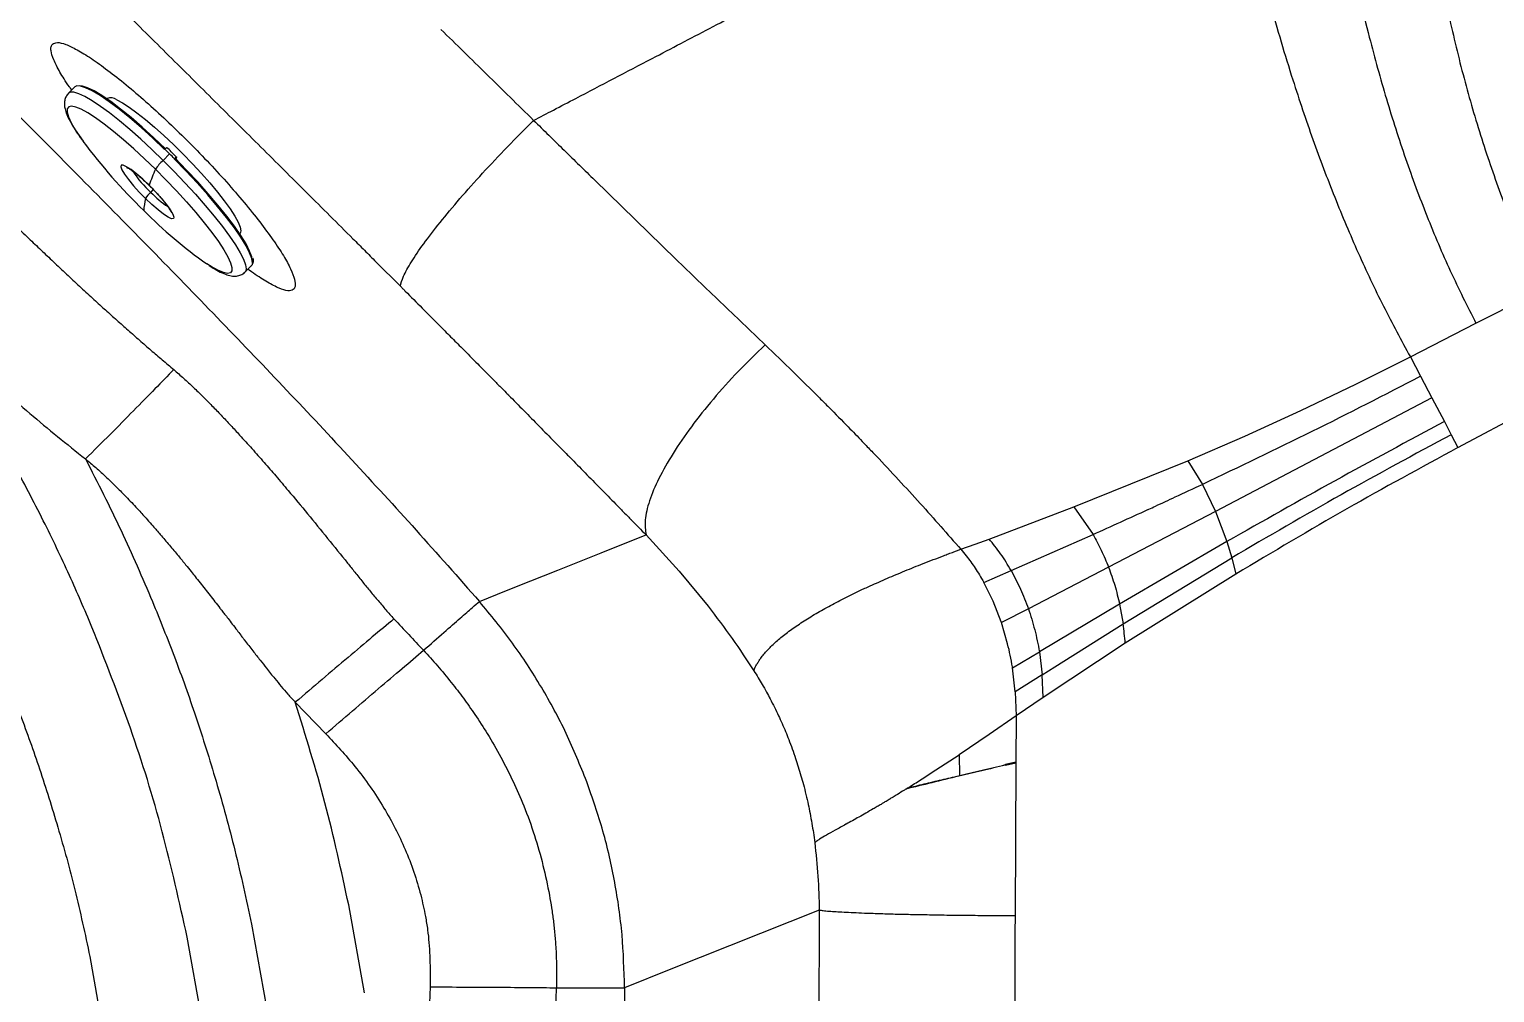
# Model space of a CAD drawing. Extents: x -51 to 27, y -13 to 136.
# Drawn here: x -1.08 to 9.57, y 47.77 to 54.77 of the extents above; entities that cross this region are included whole.
import ezdxf

# ---------------------------------------------------------------- set-up
doc = ezdxf.new("R2010")
doc.units = 0
doc.header["$MEASUREMENT"] = 0
doc.layers.add('GEOMETRY', color=2, linetype='Continuous', lineweight=25)

# ---------------------------------------------------------------- blocks, each defined once
blk = doc.blocks.new('2026 MONTERREY-BLOOM')
at = {"layer": 'GEOMETRY'}
for p, q in [((10.931, -29.359), (10.885, -29.404)), ((11.164, -29.445), (11.162, -29.446)), ((11.584, -29.812), (11.583, -29.813)), ((11.619, -29.846), (11.572, -29.893)), ((11.653, -29.882), (11.654, -29.881)), ((11.659, -29.878), (11.659, -29.878)), ((11.669, -29.869), (11.665, -29.883)), ((11.665, -29.883), (11.665, -29.883)), ((11.665, -29.883), (11.665, -29.883)), ((11.471, -30.074), (11.471, -30.075)), ((11.482, -30.126), (11.501, -30.106)), ((14.709, -30.036), (15.298, -30.61)), ((12.129, -30.428), (12.13, -30.427)), ((12.167, -30.706), (12.213, -30.66)), ((12.213, -30.66), (12.216, -30.656)), ((12.216, -30.656), (12.218, -30.655)), ((12.223, -30.637), (12.221, -30.638)), ((13.119, -30.63), (13.297, -30.808)), ((21.114, -31.077), (21.504, -30.878)), ((20.637, -31.321), (21.114, -31.077)), ((20.24, -31.52), (20.637, -31.321)), ((20.637, -31.321), (20.712, -31.462)), ((19.84, -31.712), (20.24, -31.52)), ((20.712, -31.462), (20.794, -31.618)), ((20.982, -31.981), (21.839, -31.524)), ((20.794, -31.618), (19.221, -32.444)), ((20.794, -31.618), (20.885, -31.792)), ((19.434, -31.898), (19.84, -31.712)), ((20.885, -31.792), (20.933, -31.887)), ((19.021, -32.076), (19.434, -31.898)), ((20.933, -31.887), (20.982, -31.981)), ((18.192, -32.412), (19.021, -32.076)), ((19.021, -32.076), (19.126, -32.248)), ((19.126, -32.248), (19.221, -32.444)), ((17.575, -32.645), (18.192, -32.412)), ((18.192, -32.412), (18.331, -32.612)), ((19.221, -32.444), (18.444, -32.85)), ((19.221, -32.444), (19.304, -32.664)), ((14.757, -32.745), (14.919, -32.68)), ((14.919, -32.68), (15.082, -32.615)), ((15.082, -32.615), (15.323, -32.878)), ((17.37, -32.72), (17.473, -32.683)), ((17.473, -32.683), (17.575, -32.645)), ((17.736, -32.875), (18.331, -32.612)), ((19.304, -32.664), (18.524, -33.119)), ((19.304, -32.664), (19.339, -32.782)), ((14.44, -32.872), (14.757, -32.745)), ((18.55, -33.262), (19.339, -32.782)), ((19.339, -32.782), (19.369, -32.9)), ((14.141, -32.991), (14.44, -32.872)), ((15.323, -32.878), (15.533, -33.133)), ((17.537, -32.961), (17.736, -32.875)), ((18.444, -32.85), (17.861, -33.152)), ((19.369, -32.9), (18.565, -33.403)), ((14.002, -33.046), (14.141, -32.991)), ((17.605, -33.098), (17.537, -32.961)), ((13.871, -33.099), (14.002, -33.046)), ((17.664, -33.248), (17.605, -33.098)), ((18.524, -33.119), (17.941, -33.465)), ((18.524, -33.119), (18.55, -33.262)), ((17.861, -33.152), (17.665, -33.251)), ((17.665, -33.251), (17.664, -33.248)), ((17.71, -33.407), (17.665, -33.251)), ((18.053, -33.575), (18.55, -33.262)), ((18.565, -33.403), (17.969, -33.796)), ((17.745, -33.581), (17.941, -33.465)), ((17.941, -33.465), (17.962, -33.632)), ((17.766, -33.757), (17.745, -33.581)), ((17.962, -33.632), (17.766, -33.757)), ((17.962, -33.632), (18.053, -33.575)), ((17.969, -33.796), (17.962, -33.632)), ((17.766, -33.757), (17.772, -33.931)), ((12.533, -33.832), (12.755, -34.061)), ((17.969, -33.796), (17.772, -33.931)), ((17.772, -33.931), (17.575, -34.065)), ((17.772, -33.931), (17.77, -34.268)), ((17.575, -34.065), (17.357, -34.213)), ((17.155, -34.345), (17.357, -34.213)), ((17.357, -34.213), (17.361, -34.364)), ((17.77, -34.268), (17.694, -34.285)), ((17.694, -34.289), (17.77, -34.272)), ((17.694, -34.289), (17.694, -34.285)), ((17.77, -34.272), (17.764, -35.382)), ((17.77, -34.268), (17.77, -34.272)), ((16.971, -34.463), (16.98, -34.457)), ((13.035, -35.943), (12.921, -35.304)), ((16.341, -35.342), (15.263, -35.773)), ((16.341, -35.342), (16.336, -36.577)), ((12.215, -35.445), (12.323, -36.05)), ((11.85, -36.12), (11.747, -35.539)), ((11.04, -35.68), (11.14, -36.244)), ((15.263, -35.773), (14.926, -35.907)), ((14.926, -35.907), (14.926, -37.902))]:
    blk.add_line(p, q, dxfattribs=at)
at = {"layer": 'GEOMETRY', "flags": 128}
for points in [[(11.583, -29.813), (11.497, -29.732), (11.412, -29.655), (11.33, -29.584), (11.252, -29.521), (11.18, -29.467), (11.115, -29.422), (11.057, -29.388), (11.009, -29.365), (10.971, -29.353), (10.944, -29.352), (10.931, -29.359)], [(11.589, -29.808), (11.504, -29.728), (11.42, -29.652), (11.339, -29.582), (11.262, -29.52), (11.191, -29.466), (11.126, -29.422), (11.07, -29.388), (11.022, -29.365), (10.985, -29.353), (10.964, -29.351)], [(11.516, -29.957), (11.437, -29.881), (11.36, -29.81), (11.284, -29.743), (11.211, -29.682), (11.143, -29.629), (11.08, -29.584), (11.025, -29.548), (10.977, -29.521), (10.937, -29.505), (10.907, -29.499), (10.886, -29.503), (10.875, -29.517), (10.875, -29.542), (10.885, -29.576), (10.905, -29.619), (10.934, -29.671), (10.973, -29.73), (10.99, -29.754)], [(11.572, -29.893), (11.49, -29.814), (11.409, -29.739), (11.33, -29.669), (11.254, -29.605), (11.182, -29.548), (11.116, -29.5), (11.056, -29.46), (11.003, -29.429), (10.959, -29.408), (10.924, -29.398), (10.898, -29.397), (10.885, -29.404)], [(11.235, -29.453), (11.277, -29.475), (11.326, -29.507), (11.382, -29.547), (11.443, -29.596), (11.509, -29.651), (11.577, -29.712), (11.647, -29.777), (11.716, -29.846), (11.785, -29.917), (11.85, -29.987), (11.912, -30.057), (11.968, -30.124), (12.017, -30.188), (12.059, -30.246), (12.093, -30.298), (12.118, -30.343), (12.133, -30.379), (12.138, -30.406), (12.133, -30.424), (12.132, -30.425)], [(11.471, -30.074), (11.425, -30.03), (11.38, -29.992), (11.34, -29.96), (11.307, -29.939), (11.282, -29.928), (11.268, -29.928), (11.265, -29.94), (11.273, -29.962), (11.291, -29.994), (11.32, -30.033), (11.356, -30.077), (11.398, -30.124), (11.444, -30.17)], [(11.572, -29.893), (11.653, -29.974), (11.731, -30.057), (11.807, -30.139), (11.878, -30.22), (11.944, -30.299), (12.003, -30.374), (12.054, -30.444), (12.098, -30.507), (12.132, -30.564), (12.156, -30.612), (12.171, -30.652), (12.176, -30.682), (12.17, -30.702), (12.167, -30.705)], [(12.221, -30.638), (12.217, -30.607), (12.201, -30.565), (12.175, -30.513), (12.137, -30.452), (12.09, -30.383), (12.033, -30.308), (11.968, -30.228), (11.897, -30.143), (11.819, -30.057), (11.737, -29.969), (11.653, -29.882)], [(12.221, -30.625), (12.217, -30.593), (12.201, -30.552), (12.175, -30.5), (12.138, -30.44), (12.091, -30.372), (12.035, -30.298), (11.971, -30.219), (11.9, -30.135), (11.824, -30.049), (11.743, -29.963), (11.659, -29.877)], [(11.516, -29.957), (11.593, -30.035), (11.669, -30.115), (11.741, -30.194), (11.809, -30.272), (11.871, -30.347), (11.926, -30.418), (11.974, -30.483), (12.013, -30.542), (12.042, -30.594), (12.062, -30.637), (12.072, -30.671), (12.072, -30.696), (12.061, -30.71), (12.04, -30.715), (12.01, -30.708), (11.97, -30.692), (11.922, -30.665), (11.89, -30.645)], [(11.471, -30.074), (11.517, -30.121), (11.559, -30.168), (11.595, -30.212), (11.624, -30.251), (11.642, -30.283), (11.65, -30.305), (11.647, -30.316), (11.633, -30.317), (11.608, -30.306), (11.575, -30.284), (11.535, -30.253), (11.49, -30.214), (11.444, -30.17)]]:
    blk.add_lwpolyline(points, dxfattribs=at)
at = {"layer": 'GEOMETRY'}
for centre, radius, start, end in [((11.192, -29.507), 0.0692, 51.5727, 113.5503), ((14.353, -27.245), 4.196, 216.7196, 225.8628), ((7.717, -33.806), 5.56, 45.4194, 45.9233), ((11.827, -30.172), 0.378, 132.4218, 145.367), ((7.66, -33.864), 5.641, 44.9206, 45.4197), ((12.065, -29.503), 0.853, 213.3531, 226.8795), ((13.025, -30.598), 1.64, 156.9755, 161.3562), ((11.635, -30.294), 0.228, 132.1041, 146.9906), ((12.026, -29.601), 0.755, 223.9764, 236.2784), ((11.972, -30.292), 0.542, 166.9981, 176.1666), ((13.819, -27.903), 3.353, 224.5828, 234.8732), ((12.187, -30.636), 0.0361, 329.6757, 358.7996)]:
    blk.add_arc(centre, radius, start, end, dxfattribs=at)
for points, knots in [([(-36.643, -38.985), (-36.643, -38.748), (-36.643, -38.251), (-36.643, -37.496), (-36.643, -36.717), (-36.642, -35.938), (-36.641, -35.155), (-36.639, -34.37), (-36.634, -33.124), (-36.625, -31.427), (-36.601, -28.728), (-36.556, -25.487), (-36.48, -22.003), (-36.384, -18.826), (-36.269, -15.952), (-36.147, -13.557), (-36.022, -11.643), (-35.908, -10.209), (-35.804, -9.111), (-35.717, -8.347), (-35.671, -7.917), (-35.598, -7.493), (-35.491, -7.08), (-35.34, -6.644), (-35.136, -6.19), (-34.87, -5.728), (-34.56, -5.294), (-34.209, -4.894), (-33.819, -4.53), (-33.396, -4.207), (-32.942, -3.927), (-32.492, -3.708), (-32.054, -3.541), (-31.634, -3.42), (-31.199, -3.331), (-30.75, -3.28), (-30.3, -3.229), (-29.656, -3.161), (-28.817, -3.082), (-27.505, -2.975), (-25.921, -2.869), (-23.953, -2.762), (-21.876, -2.668), (-19.679, -2.587), (-17.251, -2.514), (-14.59, -2.452), (-11.706, -2.403), (-8.819, -2.37), (-5.936, -2.35), (-3.055, -2.342), (-0.598, -2.339), (1.446, -2.34), (3.092, -2.342), (4.754, -2.346), (6.416, -2.353), (8.055, -2.365), (10.408, -2.386), (13.481, -2.429), (16.974, -2.505), (20.148, -2.601), (23.011, -2.715), (25.395, -2.836), (27.307, -2.961), (28.741, -3.074), (29.84, -3.178), (30.606, -3.264), (31.038, -3.31), (31.463, -3.38), (31.877, -3.486), (32.314, -3.634), (32.769, -3.836), (33.232, -4.099), (33.668, -4.406), (34.07, -4.756), (34.436, -5.143), (34.762, -5.565), (35.044, -6.017), (35.279, -6.492), (35.464, -6.985), (35.602, -7.491), (35.683, -8.01), (35.739, -8.534), (35.815, -9.23), (35.897, -10.097), (36.005, -11.408), (36.112, -12.993), (36.24, -15.339), (36.362, -18.173), (36.465, -21.457), (36.54, -24.706), (36.591, -27.93), (36.621, -30.803), (36.636, -33.323), (36.641, -34.922), (36.642, -35.963), (36.643, -36.444), (36.643, -36.924), (36.643, -37.402), (36.643, -37.896), (36.643, -38.424), (36.643, -38.792), (36.643, -38.985)], [0, 0, 0, 0, 0.005138, 0.010771, 0.016381, 0.022015, 0.027673, 0.03335, 0.039042, 0.054682, 0.070145, 0.097582, 0.124946, 0.145709, 0.16651, 0.187309, 0.197707, 0.208103, 0.218498, 0.221609, 0.224784, 0.227857, 0.230942, 0.234019, 0.237865, 0.24171, 0.245555, 0.249401, 0.253246, 0.257092, 0.260938, 0.264783, 0.267936, 0.271088, 0.274241, 0.277546, 0.280882, 0.284062, 0.291597, 0.299143, 0.312612, 0.326021, 0.341866, 0.357701, 0.373696, 0.394533, 0.415407, 0.436247, 0.457116, 0.477921, 0.498728, 0.51038, 0.52225, 0.534405, 0.54642, 0.558287, 0.569942, 0.597446, 0.624936, 0.645697, 0.666299, 0.687058, 0.697455, 0.707849, 0.718242, 0.721382, 0.724571, 0.72765, 0.730727, 0.733804, 0.737651, 0.741498, 0.745344, 0.74919, 0.753036, 0.756881, 0.760725, 0.76457, 0.768352, 0.772136, 0.775907, 0.779727, 0.783559, 0.79109, 0.798621, 0.812071, 0.825537, 0.849567, 0.873561, 0.896782, 0.920041, 0.943476, 0.95907, 0.97468, 0.978164, 0.981639, 0.985104, 0.988563, 0.992016, 0.995816, 1, 1, 1, 1]), ([(20.649, -26.231), (20.651, -26.443), (20.656, -26.866), (20.703, -27.492), (20.777, -28.104), (20.875, -28.659), (20.988, -29.158), (21.111, -29.605), (21.253, -30.035), (21.412, -30.45), (21.53, -30.705), (21.59, -30.834)], [0, 0, 0, 0, 0.125014, 0.248984, 0.372301, 0.495432, 0.594196, 0.693574, 0.793992, 0.895946, 1, 1, 1, 1]), ([(19.946, -26.607), (19.965, -26.812), (20.004, -27.221), (20.092, -27.828), (20.202, -28.423), (20.326, -28.963), (20.461, -29.449), (20.6, -29.883), (20.756, -30.302), (20.926, -30.705), (21.051, -30.952), (21.114, -31.077)], [0, 0, 0, 0, 0.124923, 0.248956, 0.372383, 0.495584, 0.594342, 0.693656, 0.793983, 0.895877, 1, 1, 1, 1]), ([(19.227, -26.991), (19.264, -27.19), (19.336, -27.588), (19.467, -28.176), (19.614, -28.751), (19.769, -29.274), (19.927, -29.744), (20.086, -30.164), (20.257, -30.57), (20.441, -30.96), (20.571, -31.2), (20.637, -31.321)], [0, 0, 0, 0, 0.124895, 0.248938, 0.372372, 0.495551, 0.594268, 0.693534, 0.79383, 0.895748, 1, 1, 1, 1]), ([(15.127, -29.152), (15.266, -29.079), (15.544, -28.933), (15.961, -28.716), (16.377, -28.499), (16.652, -28.355), (16.789, -28.283)], [0, 0, 0, 0, 0.2498436, 0.4998739, 0.7498764, 1, 1, 1, 1]), ([(11.28, -28.8), (11.391, -28.911), (11.614, -29.132), (11.837, -29.353), (11.948, -29.464)], [0, 0, 0, 0, 0.499822, 1, 1, 1, 1]), ([(13.591, -28.941), (13.702, -29.049), (13.927, -29.27), (14.151, -29.49), (14.265, -29.602)], [0, 0, 0, 0, 0.4926221, 1, 1, 1, 1]), ([(10.908, -29.381), (10.902, -29.373), (10.866, -29.324), (10.82, -29.248), (10.773, -29.159), (10.756, -29.101), (10.756, -29.065), (10.764, -29.053), (10.768, -29.047)], [0, 0, 0, 0, 0.043192, 0.26834, 0.493489, 0.718638, 0.859319, 1, 1, 1, 1]), ([(10.768, -29.047), (10.778, -29.042), (10.799, -29.031), (10.861, -29.046), (10.944, -29.086), (11.048, -29.149), (11.168, -29.235), (11.302, -29.341), (11.446, -29.464), (11.595, -29.6), (11.746, -29.746), (11.893, -29.897), (12.034, -30.05), (12.163, -30.2), (12.277, -30.342), (12.374, -30.473), (12.45, -30.588), (12.503, -30.686), (12.531, -30.761), (12.535, -30.814), (12.514, -30.841), (12.468, -30.842), (12.4, -30.818), (12.309, -30.766), (12.237, -30.72), (12.192, -30.686), (12.189, -30.684)], [0, 0, 0, 0, 0.043341, 0.086682, 0.130023, 0.173364, 0.216706, 0.260048, 0.30339, 0.346732, 0.390074, 0.433415, 0.476756, 0.520096, 0.563436, 0.606776, 0.650118, 0.693461, 0.736803, 0.780146, 0.823486, 0.866827, 0.910166, 0.953504, 0.996845, 1, 1, 1, 1]), ([(10.068, -29.112), (10.229, -29.273), (10.552, -29.596), (10.873, -29.92), (11.034, -30.083)], [0, 0, 0, 0, 0.499538, 1, 1, 1, 1]), ([(14.572, -29.442), (14.664, -29.394), (14.849, -29.297), (15.034, -29.2), (15.127, -29.152)], [0, 0, 0, 0, 0.499911, 1, 1, 1, 1]), ([(10.885, -29.405), (10.879, -29.413), (10.864, -29.429), (10.856, -29.459), (10.854, -29.489), (10.859, -29.522), (10.872, -29.56), (10.895, -29.608), (10.928, -29.664), (10.958, -29.711), (10.979, -29.74), (10.984, -29.747)], [0, 0, 0, 0, 0.074444, 0.155657, 0.241295, 0.343541, 0.47952, 0.634532, 0.797663, 0.95244, 1, 1, 1, 1]), ([(11.948, -29.464), (12.06, -29.575), (12.283, -29.796), (12.506, -30.018), (12.617, -30.129)], [0, 0, 0, 0, 0.499381, 1, 1, 1, 1]), ([(14.265, -29.602), (14.313, -29.577), (14.415, -29.524), (14.517, -29.47), (14.572, -29.442)], [0, 0, 0, 0, 0.4702053, 1, 1, 1, 1]), ([(13.297, -30.808), (13.302, -30.786), (13.313, -30.742), (13.372, -30.635), (13.461, -30.503), (13.581, -30.347), (13.726, -30.173), (13.892, -29.987), (14.073, -29.794), (14.201, -29.666), (14.265, -29.602)], [0, 0, 0, 0, 0.125, 0.250003, 0.375001, 0.5, 0.624999, 0.749997, 0.875, 1, 1, 1, 1]), ([(14.265, -29.602), (14.339, -29.674), (14.487, -29.82), (14.635, -29.964), (14.709, -30.036)], [0, 0, 0, 0, 0.500411, 1, 1, 1, 1]), ([(11.584, -29.812), (11.586, -29.81), (11.591, -29.806), (11.596, -29.801), (11.599, -29.799), (11.599, -29.799), (11.6, -29.8)], [0, 0, 0, 0, 0.250657, 0.500369, 0.749261, 1, 1, 1, 1]), ([(11.67, -29.869), (11.657, -29.856), (11.633, -29.832), (11.61, -29.809), (11.599, -29.799)], [0, 0, 0, 0, 0.554462, 1, 1, 1, 1]), ([(11.653, -29.882), (11.653, -29.881), (11.655, -29.88), (11.657, -29.878), (11.659, -29.877), (11.659, -29.877), (11.659, -29.877), (11.659, -29.877)], [0, 0, 0, 0, 0.2494932, 0.4992787, 0.7490835, 0.8731599, 1, 1, 1, 1]), ([(11.669, -29.869), (11.669, -29.868), (11.669, -29.868), (11.666, -29.87), (11.66, -29.875), (11.656, -29.879), (11.654, -29.881)], [0, 0, 0, 0, 0.2481985, 0.499736, 0.7510608, 1, 1, 1, 1]), ([(11.307, -29.944), (11.307, -29.944), (11.306, -29.943), (11.312, -29.945), (11.324, -29.952), (11.346, -29.966), (11.375, -29.988), (11.41, -30.018), (11.443, -30.048), (11.464, -30.068), (11.471, -30.075)], [0, 0, 0, 0, 0.006857, 0.107499, 0.231441, 0.379663, 0.544816, 0.719316, 0.898377, 1, 1, 1, 1]), ([(11.034, -30.083), (11.195, -30.246), (11.517, -30.572), (11.836, -30.901), (11.995, -31.066)], [0, 0, 0, 0, 0.49953, 1, 1, 1, 1]), ([(11.471, -30.075), (11.478, -30.082), (11.498, -30.102), (11.531, -30.137), (11.565, -30.176), (11.595, -30.213), (11.616, -30.243), (11.629, -30.263), (11.634, -30.275), (11.634, -30.274), (11.634, -30.274)], [0, 0, 0, 0, 0.082375, 0.239746, 0.396925, 0.552795, 0.705873, 0.835615, 0.945351, 1, 1, 1, 1]), ([(12.617, -30.129), (12.673, -30.184), (12.785, -30.296), (12.896, -30.407), (12.952, -30.463)], [0, 0, 0, 0, 0.499478, 1, 1, 1, 1]), ([(10.505, -30.373), (10.539, -30.405), (10.602, -30.466), (10.696, -30.555), (10.787, -30.642), (10.881, -30.73), (10.975, -30.818), (11.066, -30.901), (11.153, -30.98), (11.235, -31.054), (11.318, -31.127), (11.4, -31.2), (11.483, -31.272), (11.566, -31.343), (11.622, -31.39), (11.65, -31.414)], [0, 0, 0, 0, 0.090403, 0.169487, 0.249996, 0.33466, 0.417992, 0.499998, 0.57318, 0.644957, 0.715336, 0.787243, 0.85806, 0.927834, 1, 1, 1, 1]), ([(12.952, -30.463), (12.98, -30.49), (13.036, -30.546), (13.091, -30.602), (13.119, -30.63)], [0, 0, 0, 0, 0.499673, 1, 1, 1, 1]), ([(11.905, -30.656), (11.916, -30.663), (11.945, -30.682), (11.989, -30.706), (12.034, -30.725), (12.071, -30.734), (12.105, -30.735), (12.136, -30.727), (12.158, -30.716), (12.166, -30.706), (12.167, -30.705)], [0, 0, 0, 0, 0.10452, 0.297175, 0.498166, 0.66366, 0.780323, 0.885425, 0.985698, 1, 1, 1, 1]), ([(12.221, -30.651), (12.224, -30.646), (12.228, -30.636), (12.229, -30.626), (12.23, -30.622)], [0, 0, 0, 0, 0.556162, 1, 1, 1, 1]), ([(12.223, -30.637), (12.225, -30.635), (12.229, -30.63), (12.23, -30.621), (12.229, -30.611), (12.225, -30.607), (12.223, -30.604)], [0, 0, 0, 0, 0.250601, 0.500256, 0.749146, 1, 1, 1, 1]), ([(15.298, -30.61), (15.407, -30.715), (15.625, -30.926), (15.84, -31.131), (15.948, -31.234)], [0, 0, 0, 0, 0.499626, 1, 1, 1, 1]), ([(13.297, -30.808), (13.303, -30.814), (13.315, -30.826), (13.326, -30.837), (13.332, -30.843)], [0, 0, 0, 0, 0.500386, 1, 1, 1, 1]), ([(13.332, -30.843), (13.373, -30.884), (13.455, -30.967), (13.537, -31.049), (13.578, -31.09)], [0, 0, 0, 0, 0.4996996, 1, 1, 1, 1]), ([(9.825, -31.03), (9.888, -31.09), (10.004, -31.198), (10.197, -31.375), (10.392, -31.55), (10.603, -31.732), (10.804, -31.901), (10.94, -32.009), (11.008, -32.063)], [0, 0, 0, 0, 0.166908, 0.301805, 0.500001, 0.667267, 0.834258, 1, 1, 1, 1]), ([(11.995, -31.066), (12.155, -31.232), (12.473, -31.564), (12.787, -31.9), (12.944, -32.069)], [0, 0, 0, 0, 0.499519, 1, 1, 1, 1]), ([(13.578, -31.09), (13.606, -31.118), (13.662, -31.175), (13.718, -31.231), (13.746, -31.259)], [0, 0, 0, 0, 0.499758, 1, 1, 1, 1]), ([(11.055, -33.285), (11.001, -33.159), (10.89, -32.899), (10.699, -32.502), (10.48, -32.083), (10.229, -31.646), (10.041, -31.355), (9.943, -31.205)], [0, 0, 0, 0, 0.1730403, 0.3595524, 0.5595438, 0.773023, 1, 1, 1, 1]), ([(13.746, -31.259), (13.784, -31.297), (13.848, -31.362), (13.92, -31.435), (13.956, -31.471), (13.966, -31.481), (13.969, -31.484), (13.989, -31.504), (14.021, -31.537), (14.056, -31.572), (14.074, -31.59), (14.08, -31.596), (14.119, -31.636), (14.156, -31.674), (14.194, -31.711)], [0, 0, 0, 0, 0.249999, 0.430856, 0.479407, 0.4932, 0.497474, 0.5, 0.625, 0.712695, 0.73765, 0.745401, 0.750001, 1, 1, 1, 1]), ([(15.948, -31.234), (15.881, -31.298), (15.749, -31.425), (15.568, -31.628), (15.407, -31.83), (15.273, -32.025), (15.17, -32.208), (15.102, -32.371), (15.068, -32.512), (15.077, -32.581), (15.082, -32.615)], [0, 0, 0, 0, 0.125008, 0.250007, 0.375001, 0.499999, 0.624999, 0.749995, 0.874993, 1, 1, 1, 1]), ([(15.948, -31.234), (16.015, -31.299), (16.149, -31.427), (16.278, -31.555), (16.342, -31.619)], [0, 0, 0, 0, 0.503853, 1, 1, 1, 1]), ([(11.65, -31.414), (11.606, -31.459), (11.517, -31.55), (11.359, -31.711), (11.188, -31.883), (11.068, -32.003), (11.008, -32.063)], [0, 0, 0, 0, 0.25, 0.5, 0.75, 1, 1, 1, 1]), ([(11.65, -31.414), (11.674, -31.435), (11.722, -31.476), (11.792, -31.542), (11.861, -31.609), (11.928, -31.677), (11.995, -31.746), (12.062, -31.817), (12.136, -31.898), (12.218, -31.988), (12.305, -32.087), (12.393, -32.189), (12.499, -32.313), (12.624, -32.464), (12.768, -32.64), (12.882, -32.782), (12.967, -32.888), (13.022, -32.957), (13.078, -33.026), (13.135, -33.093), (13.191, -33.161), (13.231, -33.204), (13.25, -33.225)], [0, 0, 0, 0, 0.039318, 0.079088, 0.119666, 0.157617, 0.19716, 0.239128, 0.278788, 0.333553, 0.389064, 0.442811, 0.500004, 0.590908, 0.686524, 0.781992, 0.817044, 0.854699, 0.891137, 0.92756, 0.963953, 1, 1, 1, 1]), ([(20.712, -31.462), (20.449, -31.598), (19.925, -31.868), (19.392, -32.121), (19.126, -32.248)], [0, 0, 0, 0, 0.501303, 1, 1, 1, 1]), ([(16.342, -31.619), (16.366, -31.642), (16.436, -31.713), (16.54, -31.818), (16.632, -31.913), (16.7, -31.984), (16.733, -32.019), (16.755, -32.041)], [0, 0, 0, 0, 0.165025, 0.499998, 0.749995, 0.839483, 1, 1, 1, 1]), ([(14.194, -31.711), (14.268, -31.787), (14.361, -31.882), (14.467, -31.989), (14.503, -32.025), (14.52, -32.043), (14.526, -32.049), (14.565, -32.088), (14.602, -32.126), (14.639, -32.164)], [0, 0, 0, 0, 0.499996, 0.624997, 0.713661, 0.738376, 0.745825, 0.749999, 1, 1, 1, 1]), ([(20.885, -31.792), (20.619, -31.934), (20.088, -32.218), (19.565, -32.516), (19.304, -32.664)], [0, 0, 0, 0, 0.50016, 1, 1, 1, 1]), ([(20.933, -31.887), (20.666, -32.031), (20.129, -32.32), (19.603, -32.628), (19.339, -32.782)], [0, 0, 0, 0, 0.498117, 1, 1, 1, 1]), ([(16.755, -32.041), (16.863, -32.157), (17.077, -32.385), (17.273, -32.609), (17.37, -32.72)], [0, 0, 0, 0, 0.504953, 1, 1, 1, 1]), ([(20.982, -31.981), (20.712, -32.128), (20.168, -32.423), (19.637, -32.74), (19.369, -32.9)], [0, 0, 0, 0, 0.495598, 1, 1, 1, 1]), ([(11.008, -32.063), (11.033, -32.084), (11.085, -32.127), (11.164, -32.199), (11.24, -32.274), (11.318, -32.353), (11.388, -32.428), (11.45, -32.496), (11.502, -32.555), (11.556, -32.617), (11.618, -32.689), (11.679, -32.763), (11.732, -32.827), (11.772, -32.877), (11.807, -32.921), (11.841, -32.963), (11.877, -33.009), (11.913, -33.055), (11.949, -33.101), (11.978, -33.138), (12.001, -33.168), (12.021, -33.193), (12.046, -33.226), (12.076, -33.265), (12.107, -33.305), (12.133, -33.339), (12.149, -33.361), (12.158, -33.372), (12.161, -33.376), (12.183, -33.405), (12.222, -33.455), (12.275, -33.523), (12.328, -33.591), (12.379, -33.654), (12.43, -33.717), (12.48, -33.775), (12.515, -33.812), (12.533, -33.832)], [0, 0, 0, 0, 0.041373, 0.086891, 0.136609, 0.178661, 0.229641, 0.268319, 0.295432, 0.330641, 0.373931, 0.417482, 0.453006, 0.480513, 0.500009, 0.524996, 0.549987, 0.574985, 0.59999, 0.625007, 0.634884, 0.648589, 0.666127, 0.687505, 0.712018, 0.730613, 0.743279, 0.746181, 0.748423, 0.750004, 0.792672, 0.829791, 0.861332, 0.902434, 0.934348, 0.964968, 1, 1, 1, 1]), ([(11.008, -32.063), (11.096, -32.236), (11.27, -32.576), (11.421, -32.927), (11.495, -33.1)], [0, 0, 0, 0, 0.5077278, 1, 1, 1, 1]), ([(12.944, -32.069), (13.1, -32.239), (13.412, -32.579), (13.718, -32.925), (13.871, -33.099)], [0, 0, 0, 0, 0.499458, 1, 1, 1, 1]), ([(14.639, -32.164), (14.713, -32.239), (14.806, -32.334), (14.911, -32.441), (14.947, -32.477), (14.964, -32.496), (14.97, -32.501), (15.008, -32.54), (15.045, -32.578), (15.082, -32.615)], [0, 0, 0, 0, 0.499996, 0.624997, 0.71469, 0.73915, 0.746277, 0.749999, 1, 1, 1, 1]), ([(18.331, -32.612), (18.464, -32.552), (18.598, -32.491), (18.75, -32.422), (18.816, -32.392), (18.946, -32.331), (19.06, -32.278), (19.126, -32.248)], [0, 0, 0, 0, 0.499999, 0.507138, 0.56986, 0.749999, 1, 1, 1, 1]), ([(17.736, -32.875), (17.711, -32.833), (17.662, -32.751), (17.604, -32.68), (17.575, -32.645)], [0, 0, 0, 0, 0.503787, 1, 1, 1, 1]), ([(18.331, -32.612), (18.351, -32.65), (18.393, -32.725), (18.427, -32.809), (18.444, -32.85)], [0, 0, 0, 0, 0.499276, 1, 1, 1, 1]), ([(17.097, -32.823), (17.121, -32.814), (17.17, -32.795), (17.219, -32.776), (17.243, -32.767)], [0, 0, 0, 0, 0.494951, 1, 1, 1, 1]), ([(17.243, -32.767), (17.256, -32.762), (17.281, -32.753), (17.306, -32.743), (17.319, -32.739)], [0, 0, 0, 0, 0.504266, 1, 1, 1, 1]), ([(17.319, -32.739), (17.327, -32.736), (17.345, -32.729), (17.362, -32.723), (17.37, -32.72)], [0, 0, 0, 0, 0.500158, 1, 1, 1, 1]), ([(17.37, -32.72), (17.383, -32.736), (17.408, -32.766), (17.443, -32.811), (17.475, -32.857), (17.506, -32.907), (17.526, -32.942), (17.537, -32.961)], [0, 0, 0, 0, 0.213521, 0.406871, 0.593233, 0.786448, 1, 1, 1, 1]), ([(16.836, -32.93), (16.878, -32.913), (16.963, -32.876), (17.052, -32.841), (17.097, -32.823)], [0, 0, 0, 0, 0.492717, 1, 1, 1, 1]), ([(17.736, -32.875), (17.759, -32.919), (17.806, -33.006), (17.843, -33.103), (17.861, -33.152)], [0, 0, 0, 0, 0.500957, 1, 1, 1, 1]), ([(18.444, -32.85), (18.459, -32.894), (18.491, -32.98), (18.513, -33.073), (18.524, -33.119)], [0, 0, 0, 0, 0.499503, 1, 1, 1, 1]), ([(16.592, -33.041), (16.612, -33.032), (16.638, -33.019), (16.678, -33.001), (16.739, -32.973), (16.794, -32.949), (16.836, -32.93)], [0, 0, 0, 0, 0.250016, 0.338434, 0.500041, 1, 1, 1, 1]), ([(11.495, -33.1), (11.549, -33.234), (11.661, -33.51), (11.815, -33.945), (11.963, -34.414), (12.1, -34.916), (12.176, -35.265), (12.215, -35.445)], [0, 0, 0, 0, 0.175817, 0.363718, 0.56371, 0.7758, 1, 1, 1, 1]), ([(13.465, -33.454), (13.516, -33.409), (13.618, -33.32), (13.735, -33.217), (13.825, -33.139), (13.856, -33.112), (13.871, -33.099)], [0, 0, 0, 0, 0.250007, 0.500003, 0.749997, 1, 1, 1, 1]), ([(14.651, -34.409), (14.603, -34.291), (14.508, -34.055), (14.325, -33.719), (14.116, -33.396), (13.953, -33.198), (13.871, -33.099)], [0, 0, 0, 0, 0.248043, 0.497377, 0.748022, 1, 1, 1, 1]), ([(16.369, -33.157), (16.405, -33.138), (16.476, -33.099), (16.553, -33.061), (16.592, -33.041)], [0, 0, 0, 0, 0.4999962, 1, 1, 1, 1]), ([(13.25, -33.225), (13.199, -33.268), (13.097, -33.353), (12.918, -33.504), (12.728, -33.665), (12.598, -33.776), (12.533, -33.832)], [0, 0, 0, 0, 0.25, 0.5, 0.75, 1, 1, 1, 1]), ([(13.25, -33.225), (13.286, -33.264), (13.357, -33.34), (13.429, -33.416), (13.465, -33.454)], [0, 0, 0, 0, 0.500683, 1, 1, 1, 1]), ([(15.533, -33.133), (15.593, -33.212), (15.714, -33.372), (15.815, -33.525), (15.866, -33.603)], [0, 0, 0, 0, 0.492719, 1, 1, 1, 1]), ([(16.174, -33.278), (16.204, -33.258), (16.265, -33.217), (16.335, -33.177), (16.369, -33.157)], [0, 0, 0, 0, 0.499994, 1, 1, 1, 1]), ([(17.861, -33.152), (17.877, -33.202), (17.91, -33.303), (17.931, -33.411), (17.941, -33.465)], [0, 0, 0, 0, 0.498657, 1, 1, 1, 1]), ([(11.747, -35.539), (11.69, -35.283), (11.576, -34.77), (11.344, -34.017), (11.151, -33.529), (11.055, -33.285)], [0, 0, 0, 0, 0.333379, 0.6667123, 1, 1, 1, 1]), ([(16.02, -33.398), (16.042, -33.379), (16.088, -33.339), (16.145, -33.298), (16.174, -33.278)], [0, 0, 0, 0, 0.49474, 1, 1, 1, 1]), ([(18.565, -33.403), (18.563, -33.379), (18.558, -33.332), (18.553, -33.285), (18.55, -33.262)], [0, 0, 0, 0, 0.50001, 1, 1, 1, 1]), ([(15.964, -33.454), (15.972, -33.445), (15.989, -33.427), (16.01, -33.408), (16.02, -33.398)], [0, 0, 0, 0, 0.504541, 1, 1, 1, 1]), ([(12.755, -34.061), (12.819, -34.005), (12.949, -33.894), (13.137, -33.733), (13.314, -33.582), (13.415, -33.496), (13.465, -33.454)], [0, 0, 0, 0, 0.25, 0.5, 0.75, 1, 1, 1, 1]), ([(13.465, -33.454), (13.499, -33.491), (13.568, -33.567), (13.665, -33.684), (13.755, -33.802), (13.843, -33.926), (13.935, -34.068), (14.028, -34.23), (14.117, -34.405), (14.2, -34.595), (14.273, -34.798), (14.335, -35.015), (14.373, -35.192), (14.396, -35.327), (14.409, -35.422), (14.419, -35.52), (14.427, -35.619), (14.431, -35.714), (14.433, -35.809), (14.432, -35.873), (14.431, -35.907)], [0, 0, 0, 0, 0.0559704, 0.1143609, 0.1679099, 0.2211335, 0.282367, 0.3551551, 0.428553, 0.4998326, 0.5847915, 0.6682268, 0.7501017, 0.7844559, 0.8198883, 0.8563958, 0.8946441, 0.9296466, 0.9618713, 1, 1, 1, 1]), ([(15.884, -33.56), (15.889, -33.553), (15.896, -33.54), (15.907, -33.523), (15.913, -33.514), (15.916, -33.511)], [0, 0, 0, 0, 0.49998, 0.813515, 1, 1, 1, 1]), ([(15.916, -33.511), (15.923, -33.501), (15.937, -33.483), (15.955, -33.463), (15.964, -33.454)], [0, 0, 0, 0, 0.506728, 1, 1, 1, 1]), ([(10.39, -33.561), (10.439, -33.682), (10.54, -33.931), (10.679, -34.324), (10.812, -34.747), (10.937, -35.202), (11.005, -35.518), (11.04, -35.68)], [0, 0, 0, 0, 0.175596, 0.363386, 0.563378, 0.775579, 1, 1, 1, 1]), ([(15.866, -33.603), (15.868, -33.599), (15.869, -33.593), (15.872, -33.586), (15.873, -33.584), (15.876, -33.576), (15.88, -33.568), (15.884, -33.56)], [0, 0, 0, 0, 0.35976, 0.457165, 0.485406, 0.500038, 1, 1, 1, 1]), ([(15.866, -33.603), (15.876, -33.62), (15.897, -33.652), (15.927, -33.703), (15.957, -33.755), (15.986, -33.81), (16.005, -33.847), (16.015, -33.868)], [0, 0, 0, 0, 0.203351, 0.395868, 0.603701, 0.786637, 1, 1, 1, 1]), ([(17.745, -33.581), (17.745, -33.58), (17.745, -33.578), (17.745, -33.576), (17.745, -33.575)], [0, 0, 0, 0, 0.499961, 1, 1, 1, 1]), ([(12.921, -35.304), (12.867, -35.056), (12.759, -34.56), (12.608, -34.075), (12.533, -33.832)], [0, 0, 0, 0, 0.500042, 1, 1, 1, 1]), ([(16.015, -33.868), (16.025, -33.888), (16.044, -33.927), (16.071, -33.986), (16.096, -34.044), (16.12, -34.106), (16.136, -34.148), (16.145, -34.171)], [0, 0, 0, 0, 0.213354, 0.402945, 0.596811, 0.786641, 1, 1, 1, 1]), ([(12.755, -34.061), (12.827, -34.138), (12.983, -34.306), (13.178, -34.588), (13.314, -34.85), (13.396, -35.064), (13.445, -35.228), (13.476, -35.369), (13.495, -35.485), (13.505, -35.579), (13.51, -35.675), (13.513, -35.776), (13.513, -35.85), (13.513, -35.892), (13.513, -35.898), (13.513, -35.9), (13.513, -35.9), (13.513, -35.9)], [0, 0, 0, 0, 0.155136, 0.335081, 0.500014, 0.586405, 0.671401, 0.750038, 0.797683, 0.842755, 0.889362, 0.937512, 0.991751, 0.997718, 0.99932, 0.999916, 1, 1, 1, 1]), ([(16.145, -34.171), (16.153, -34.194), (16.168, -34.237), (16.189, -34.302), (16.208, -34.365), (16.227, -34.432), (16.238, -34.478), (16.244, -34.502)], [0, 0, 0, 0, 0.213346, 0.403442, 0.597319, 0.786648, 1, 1, 1, 1]), ([(17.694, -34.289), (17.636, -34.303), (17.522, -34.329), (17.411, -34.355), (17.356, -34.368)], [0, 0, 0, 0, 0.505529, 1, 1, 1, 1]), ([(17.361, -34.364), (17.415, -34.351), (17.525, -34.325), (17.637, -34.299), (17.694, -34.285)], [0, 0, 0, 0, 0.494906, 1, 1, 1, 1]), ([(17.356, -34.368), (17.289, -34.385), (17.155, -34.417), (17.033, -34.448), (16.971, -34.463)], [0, 0, 0, 0, 0.496536, 1, 1, 1, 1]), ([(16.98, -34.457), (17.009, -34.439), (17.066, -34.403), (17.126, -34.365), (17.155, -34.345)], [0, 0, 0, 0, 0.500003, 1, 1, 1, 1]), ([(17.356, -34.368), (17.313, -34.378), (17.226, -34.397), (17.1, -34.428), (17.02, -34.448), (16.98, -34.457)], [0, 0, 0, 0, 0.324403, 0.663809, 1, 1, 1, 1]), ([(17.361, -34.364), (17.36, -34.364), (17.359, -34.365), (17.358, -34.365), (17.357, -34.367), (17.356, -34.368), (17.356, -34.368)], [0, 0, 0, 0, 0.299172, 0.499638, 0.700308, 1, 1, 1, 1]), ([(14.926, -35.907), (14.922, -35.778), (14.915, -35.522), (14.859, -35.141), (14.776, -34.768), (14.692, -34.528), (14.651, -34.409)], [0, 0, 0, 0, 0.252226, 0.502955, 0.752206, 1, 1, 1, 1]), ([(16.244, -34.502), (16.25, -34.527), (16.261, -34.572), (16.275, -34.642), (16.287, -34.71), (16.299, -34.781), (16.305, -34.827), (16.308, -34.851)], [0, 0, 0, 0, 0.213346, 0.396432, 0.60423, 0.796658, 1, 1, 1, 1]), ([(16.971, -34.463), (16.968, -34.465), (16.946, -34.478), (16.915, -34.498), (16.881, -34.519), (16.862, -34.53), (16.852, -34.536), (16.85, -34.538), (16.849, -34.538), (16.848, -34.539)], [0, 0, 0, 0, 0.090496, 0.50001, 0.750003, 0.929882, 0.978633, 0.992738, 1, 1, 1, 1]), ([(16.734, -34.607), (16.698, -34.627), (16.627, -34.668), (16.567, -34.701), (16.537, -34.717)], [0, 0, 0, 0, 0.4999885, 1, 1, 1, 1]), ([(16.761, -34.59), (16.757, -34.593), (16.747, -34.599), (16.738, -34.604), (16.734, -34.607)], [0, 0, 0, 0, 0.500321, 1, 1, 1, 1]), ([(16.79, -34.574), (16.785, -34.576), (16.776, -34.582), (16.766, -34.588), (16.761, -34.59)], [0, 0, 0, 0, 0.50033, 1, 1, 1, 1]), ([(16.848, -34.539), (16.839, -34.545), (16.827, -34.552), (16.812, -34.56), (16.804, -34.565), (16.796, -34.57), (16.792, -34.573), (16.79, -34.574)], [0, 0, 0, 0, 0.499999, 0.587356, 0.749999, 0.91176, 1, 1, 1, 1]), ([(16.537, -34.717), (16.536, -34.718), (16.508, -34.733), (16.454, -34.763), (16.413, -34.786), (16.393, -34.798)], [0, 0, 0, 0, 0.013569, 0.499995, 1, 1, 1, 1]), ([(16.393, -34.798), (16.375, -34.808), (16.348, -34.824), (16.327, -34.838), (16.316, -34.845), (16.311, -34.849), (16.308, -34.851)], [0, 0, 0, 0, 0.499901, 0.749942, 0.834557, 1, 1, 1, 1]), ([(16.341, -35.342), (16.349, -35.343), (16.367, -35.346), (16.397, -35.349), (16.413, -35.35)], [0, 0, 0, 0, 0.492216, 1, 1, 1, 1]), ([(16.413, -35.35), (16.446, -35.352), (16.511, -35.357), (16.616, -35.361), (16.669, -35.364)], [0, 0, 0, 0, 0.501027, 1, 1, 1, 1]), ([(16.669, -35.364), (16.703, -35.365), (16.772, -35.367), (16.891, -35.371), (17.02, -35.374), (17.158, -35.376), (17.303, -35.379), (17.454, -35.38), (17.608, -35.382), (17.712, -35.382), (17.764, -35.382)], [0, 0, 0, 0, 0.126104, 0.251829, 0.377189, 0.502208, 0.626925, 0.751403, 0.87573, 1, 1, 1, 1]), ([(17.764, -35.382), (17.763, -35.602), (17.761, -36.037), (17.759, -36.679), (17.758, -37.299), (17.758, -37.704), (17.758, -37.902)], [0, 0, 0, 0, 0.262068, 0.517672, 0.76459, 1, 1, 1, 1]), ([(13.513, -35.9), (13.511, -35.953), (13.507, -36.056), (13.502, -36.212), (13.497, -36.351), (13.494, -36.468), (13.491, -36.587), (13.487, -36.724), (13.484, -36.894), (13.482, -37.041), (13.48, -37.155), (13.479, -37.228), (13.479, -37.29), (13.478, -37.353), (13.478, -37.422), (13.477, -37.6), (13.476, -37.756), (13.476, -37.885)], [0, 0, 0, 0, 0.079373, 0.156701, 0.235144, 0.29061, 0.33249, 0.414874, 0.497837, 0.589514, 0.637969, 0.669206, 0.700178, 0.730889, 0.764713, 0.804512, 1, 1, 1, 1]), ([(13.513, -35.9), (13.599, -35.901), (13.769, -35.902), (14.013, -35.903), (14.24, -35.905), (14.368, -35.906), (14.431, -35.907)], [0, 0, 0, 0, 0.25, 0.5, 0.75, 1, 1, 1, 1]), ([(14.404, -37.885), (14.404, -37.705), (14.405, -37.354), (14.41, -36.844), (14.418, -36.365), (14.427, -36.056), (14.431, -35.907)], [0, 0, 0, 0, 0.273453, 0.531251, 0.773422, 1, 1, 1, 1])]:
    blk.add_open_spline(points, degree=3, knots=knots, dxfattribs=at)
for points in [[(17.745, -33.575), (17.74, -33.547), (17.73, -33.49), (17.717, -33.435), (17.71, -33.407)], [(16.308, -34.851), (16.317, -34.933), (16.335, -35.096), (16.339, -35.26), (16.341, -35.342)], [(14.431, -35.907), (14.494, -35.907), (14.618, -35.907), (14.76, -35.907), (14.87, -35.907), (14.907, -35.907), (14.926, -35.907)]]:
    blk.add_open_spline(points, degree=3, dxfattribs=at)

msp = doc.modelspace()

# ---------------------------------------------------------------- block references
msp.add_blockref('2026 MONTERREY-BLOOM', (-11.682, 83.714))

doc.saveas('drawing.dxf')
